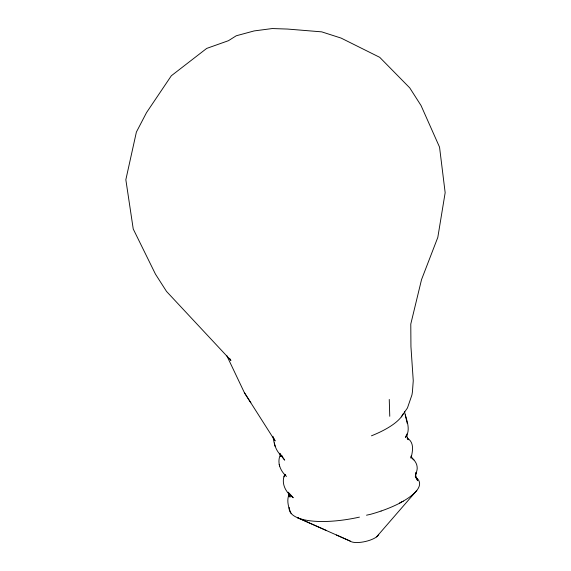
<?xml version="1.0" encoding="UTF-8"?>
<svg xmlns="http://www.w3.org/2000/svg" width="571" height="571" viewBox="0 0 571 571"><rect width="100%" height="100%" fill="white"/><g stroke="black" fill="none" stroke-linecap="round" stroke-linejoin="round"><path stroke-width="0.86" d="M280.554 454.373L280.318 455.951L280.661 454.48M284.058 476.856L284.644 474.787C280.754 483.509 285.957 492.744 293.251 497.734L288.227 492.195L290.039 497.163L289.904 495.578M413.939 459.962C408.75 455.608 416.573 460.412 417.101 466.671C417.608 469.64 416.309 472.36 415.517 475.129L415.838 472.767L415.738 475.664L417.608 480.711L415.338 476.342M406.067 435.759L405.603 437.472C410.428 430.555 407.473 422.212 405.274 414.903M289.39 493.508L288.426 496.677L289.283 493.851C286.335 500.175 288.348 507.219 291.017 513.265M285.329 474.415L284.801 475.964L284.708 474.294M280.368 454.78C276.735 462.524 280.44 471.168 286.521 476.421M416.359 472.531L415.845 473.816M401.277 416.901L407.458 407.958L411.955 394.868L412.419 391.934L413.254 380.743L410.942 346.633L410.785 324.057L421.534 279.612L437.814 237.372L445.159 192.691L439.542 147.132L421.048 105.542L409.742 87.87L379.715 57.321L341.094 38.086L321.701 31.855L287.527 29.057L272.26 28.55L254.202 30.913L236.237 35.78L228.471 40.684L206.695 48.414L171.329 75.765L146.519 112.615L136.383 132.079L125.841 179.722L133.236 229L155.469 274.151L166.525 291.431L230.92 360.429L229.556 358.295M416.009 477.513A66.05 20.82 -12.5 0 1 419.578 484.444A65.315 20.57 -13.1 0 1 416.851 490.418L376.553 536.904M401.827 501.738L399.486 503.229L403.369 501.117M366.518 515.199L370.515 514.321A65.415 20.635 -12.8 0 0 381.107 511.038M326.077 530.338L297.598 517.747L350.159 541.087A15.06 5.025 -12.6 0 0 365.733 541.415A15.06 5.025 -12.6 0 0 378.709 534.32M336.426 534.998L350.159 541.087M407.244 438.043C414.674 442.668 412.59 451.34 411.041 458.206L410.863 456.622M281.546 455.544L282.695 456.679C276.064 452.068 273.93 443.938 273.031 436.323M407.223 438.585L408.279 439.749L406.98 436.53L406.823 434.017M279.819 453.845L284.693 460.119L280.297 454.202L280.825 456.679M226.673 355.419L244.395 392.691L250.847 402.769M244.395 392.691L275.122 440.983L274.159 438.635M280.297 454.202L280.647 454.859L279.819 453.281M411.106 456.008L412.405 458.463M415.26 476.185L416.316 478.212M404.504 411.52L407.209 423.361M274.337 442.882L275.136 446.379M279.169 464.43L279.262 464.837M279.44 465.65L279.533 466.064M389.251 399.443L389.765 416.295M403.169 413.839A67.114 22.405 -12.6 0 1 371.457 435.816M416.787 490.425A65.679 20.77 -12.8 0 1 403.29 501.11M399.55 503.237A65.786 20.906 -12.7 0 1 381.1 511.031M359.437 517.119A67.114 22.405 -12.6 0 1 289.147 507.441"/></g></svg>
